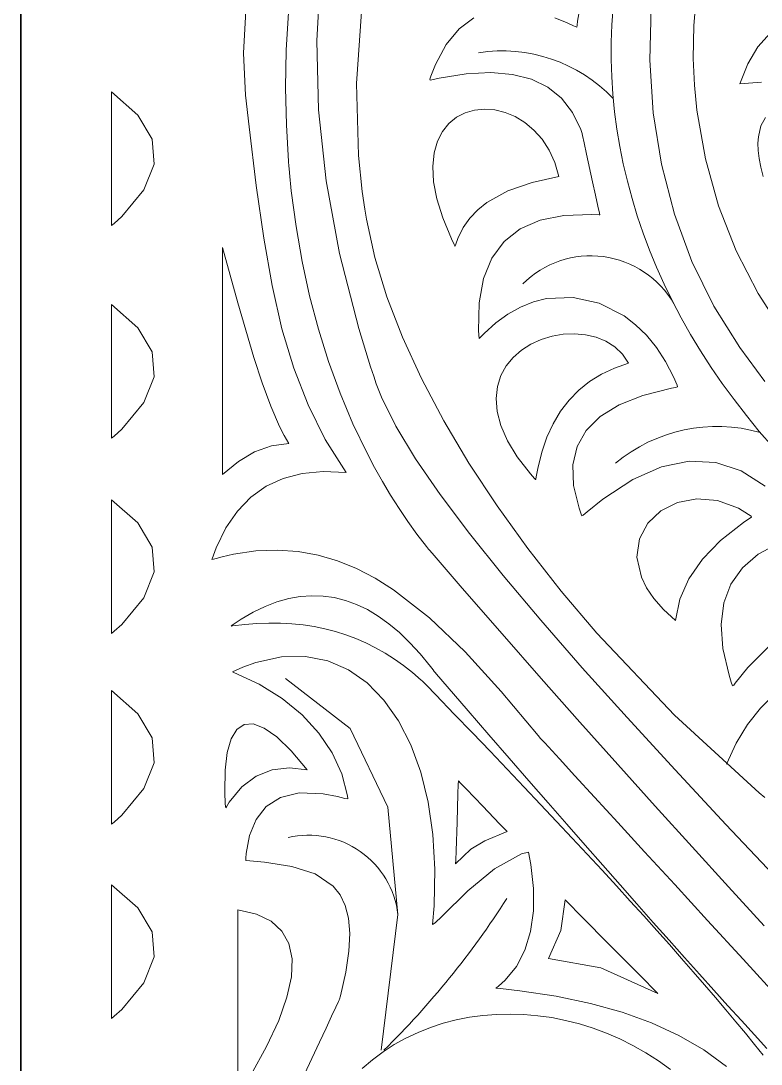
# Model space of a CAD drawing. Header units: inches. Extents: x 249 to 1192, y -18 to 440.
# Drawn here: x 613.9082 to 614.2518, y 261.2632 to 261.7477 of the extents above; entities that cross this region are included whole.
import ezdxf

# ---------------------------------------------------------------- set-up
doc = ezdxf.new("R2010")
doc.units = ezdxf.units.IN
doc.header["$MEASUREMENT"] = 0
doc.layers.add('KACA', color=141, linetype='Continuous', lineweight=30)
doc.layers.add('KOLOM', color=5, linetype='Continuous')

# ---------------------------------------------------------------- blocks, each defined once
blk = doc.blocks.new('GORGA')
blk.add_lwpolyline([(366.59218, 151.19092), (367.59218, 151.19092), (367.59218, 149.19092), (366.59218, 149.19092)], close=True)
blk.add_lwpolyline([(366.59218, 151.19092), (367.59218, 151.19092), (367.59218, 149.19092), (366.59218, 149.19092)], close=True)
at = {"lineweight": 9}
for points in [[(367.24439, 150.79504), (367.25014, 150.78864), (367.25484, 150.7808), (367.25847, 150.77152), (367.24847, 150.77234)], [(367.33279, 150.80673), (367.33377, 150.8006), (367.33406, 150.79875), (367.3342, 150.7979), (367.3342, 150.79786), (367.33562, 150.79853), (367.33861, 150.79988), (367.34439, 150.8022)], [(367.3819, 150.80217), (367.38883, 150.79701), (367.39478, 150.78979), (367.39975, 150.7805), (367.40187, 150.77508), (367.40237, 150.77365), (367.40224, 150.77323), (367.40139, 150.77343), (367.39805, 150.77415), (367.38546, 150.77616), (367.37412, 150.77675), (367.36403, 150.7759), (367.35519, 150.77363), (367.3476, 150.76992), (367.34127, 150.76479), (367.33618, 150.75823), (367.33235, 150.75024), (367.33173, 150.74847), (367.3317, 150.74833), (367.33153, 150.74753), (367.33079, 150.74413), (367.32966, 150.73891), (367.32685, 150.72601), (367.3255, 150.71977), (367.32438, 150.71466), (367.32368, 150.7114), (367.32352, 150.71069), (367.32374, 150.71062), (367.32724, 150.7108), (367.34012, 150.71037), (367.35119, 150.70814), (367.36045, 150.7041), (367.36791, 150.69825), (367.37357, 150.69059), (367.37742, 150.68113), (367.37947, 150.66986), (367.37972, 150.65678), (367.3795, 150.65322), (367.3771, 150.65559), (367.37177, 150.66054), (367.36617, 150.66462), (367.36033, 150.66785), (367.35433, 150.67023), (367.34822, 150.67176), (367.33586, 150.67235), (367.32372, 150.66966), (367.31223, 150.66377), (367.30687, 150.65964), (367.30183, 150.65473), (367.29718, 150.64906), (367.29297, 150.64262), (367.28925, 150.63543), (367.2876, 150.63156), (367.28747, 150.63073), (367.28839, 150.63056), (367.29022, 150.63021), (367.30351, 150.62684), (367.31455, 150.62244), (367.32331, 150.61701), (367.3298, 150.61056), (367.33403, 150.60307), (367.33599, 150.59455), (367.33568, 150.585), (367.3331, 150.57442), (367.3321, 150.57162), (367.33183, 150.57091), (367.33113, 150.57121), (367.32932, 150.57279), (367.32215, 150.57861), (367.30823, 150.58779), (367.29485, 150.5937), (367.282, 150.59634), (367.2697, 150.5957), (367.25793, 150.59179), (367.24671, 150.58461)], [(367.24043, 150.55812), (367.24991, 150.55302), (367.25733, 150.54671), (367.26269, 150.53918), (367.26598, 150.53044), (367.26722, 150.52048), (367.26639, 150.50932), (367.2635, 150.49694), (367.26246, 150.49365), (367.26188, 150.49198), (367.26134, 150.49223), (367.26062, 150.49319), (367.25479, 150.50045), (367.24254, 150.51262)], [(367.48783, 150.80537), (367.4889, 150.78574), (367.48793, 150.7662), (367.48627, 150.75148), (367.48297, 150.72431), (367.47948, 150.69986), (367.47557, 150.67779), (367.47099, 150.65776), (367.46551, 150.63941), (367.45889, 150.62239), (367.45089, 150.60637), (367.44128, 150.59099), (367.45187, 150.59147), (367.46159, 150.59057), (367.47043, 150.58828), (367.47839, 150.5846), (367.48548, 150.57954), (367.49169, 150.57309), (367.49702, 150.56526), (367.50147, 150.55605), (367.50337, 150.55092), (367.50348, 150.55059), (367.50285, 150.55075), (367.50149, 150.55113), (367.49879, 150.55184), (367.49347, 150.55303), (367.48314, 150.55456), (367.47318, 150.55497), (367.46356, 150.55432), (367.45424, 150.55264), (367.44519, 150.54999), (367.43635, 150.5464), (367.42771, 150.54192), (367.41921, 150.53659), (367.40251, 150.52359), (367.38596, 150.50773), (367.36924, 150.48938), (367.35206, 150.46889), (367.35096, 150.46755), (367.35082, 150.46739), (367.35024, 150.46675), (367.34907, 150.46548), (367.34734, 150.46358), (367.34223, 150.45801), (367.33507, 150.4502), (367.32599, 150.4403), (367.31515, 150.42848), (367.30268, 150.41487), (367.28873, 150.39965), (367.27343, 150.38297), (367.25695, 150.36499), (367.23941, 150.34586)], [(367.24439, 150.79504), (367.25014, 150.78864), (367.25484, 150.7808), (367.25847, 150.77152), (367.24847, 150.77234)], [(367.33279, 150.80673), (367.33377, 150.8006), (367.33406, 150.79875), (367.3342, 150.7979), (367.3342, 150.79786), (367.33562, 150.79853), (367.33861, 150.79988), (367.34439, 150.8022)], [(367.3819, 150.80217), (367.38883, 150.79701), (367.39478, 150.78979), (367.39975, 150.7805), (367.40187, 150.77508), (367.40237, 150.77365), (367.40224, 150.77323), (367.40139, 150.77343), (367.39805, 150.77415), (367.38546, 150.77616), (367.37412, 150.77675), (367.36403, 150.7759), (367.35519, 150.77363), (367.3476, 150.76992), (367.34127, 150.76479), (367.33618, 150.75823), (367.33235, 150.75024), (367.33173, 150.74847), (367.3317, 150.74833), (367.33153, 150.74753), (367.33079, 150.74413), (367.32966, 150.73891), (367.32685, 150.72601), (367.3255, 150.71977), (367.32438, 150.71466), (367.32368, 150.7114), (367.32352, 150.71069), (367.32374, 150.71062), (367.32724, 150.7108), (367.34012, 150.71037), (367.35119, 150.70814), (367.36045, 150.7041), (367.36791, 150.69825), (367.37357, 150.69059), (367.37742, 150.68113), (367.37947, 150.66986), (367.37972, 150.65678), (367.3795, 150.65322), (367.3771, 150.65559), (367.37177, 150.66054), (367.36617, 150.66462), (367.36033, 150.66785), (367.35433, 150.67023), (367.34822, 150.67176), (367.33586, 150.67235), (367.32372, 150.66966), (367.31223, 150.66377), (367.30687, 150.65964), (367.30183, 150.65473), (367.29718, 150.64906), (367.29297, 150.64262), (367.28925, 150.63543), (367.2876, 150.63156), (367.28747, 150.63073), (367.28839, 150.63056), (367.29022, 150.63021), (367.30351, 150.62684), (367.31455, 150.62244), (367.32331, 150.61701), (367.3298, 150.61056), (367.33403, 150.60307), (367.33599, 150.59455), (367.33568, 150.585), (367.3331, 150.57442), (367.3321, 150.57162), (367.33183, 150.57091), (367.33113, 150.57121), (367.32932, 150.57279), (367.32215, 150.57861), (367.30823, 150.58779), (367.29485, 150.5937), (367.282, 150.59634), (367.2697, 150.5957), (367.25793, 150.59179), (367.24671, 150.58461)], [(367.24043, 150.55812), (367.24991, 150.55302), (367.25733, 150.54671), (367.26269, 150.53918), (367.26598, 150.53044), (367.26722, 150.52048), (367.26639, 150.50932), (367.2635, 150.49694), (367.26246, 150.49365), (367.26188, 150.49198), (367.26134, 150.49223), (367.26062, 150.49319), (367.25479, 150.50045), (367.24254, 150.51262)], [(367.48783, 150.80537), (367.4889, 150.78574), (367.48793, 150.7662), (367.48627, 150.75148), (367.48297, 150.72431), (367.47948, 150.69986), (367.47557, 150.67779), (367.47099, 150.65776), (367.46551, 150.63941), (367.45889, 150.62239), (367.45089, 150.60637), (367.44128, 150.59099), (367.45187, 150.59147), (367.46159, 150.59057), (367.47043, 150.58828), (367.47839, 150.5846), (367.48548, 150.57954), (367.49169, 150.57309), (367.49702, 150.56526), (367.50147, 150.55605), (367.50337, 150.55092), (367.50348, 150.55059), (367.50285, 150.55075), (367.50149, 150.55113), (367.49879, 150.55184), (367.49347, 150.55303), (367.48314, 150.55456), (367.47318, 150.55497), (367.46356, 150.55432), (367.45424, 150.55264), (367.44519, 150.54999), (367.43635, 150.5464), (367.42771, 150.54192), (367.41921, 150.53659), (367.40251, 150.52359), (367.38596, 150.50773), (367.36924, 150.48938), (367.35206, 150.46889), (367.35096, 150.46755), (367.35082, 150.46739), (367.35024, 150.46675), (367.34907, 150.46548), (367.34734, 150.46358), (367.34223, 150.45801), (367.33507, 150.4502), (367.32599, 150.4403), (367.31515, 150.42848), (367.30268, 150.41487), (367.28873, 150.39965), (367.27343, 150.38297), (367.25695, 150.36499), (367.23941, 150.34586)], [(367.24322, 150.6029), (367.24948, 150.61013), (367.25547, 150.61745), (367.26119, 150.62484), (367.26663, 150.63231), (367.2718, 150.63985), (367.2767, 150.64746), (367.28133, 150.65513), (367.28568, 150.66286), (367.28976, 150.67065), (367.29357, 150.67848), (367.29711, 150.68636), (367.30037, 150.69428), (367.30336, 150.70223), (367.30607, 150.71022), (367.30851, 150.71824), (367.31068, 150.72627), (367.31257, 150.73433), (367.31419, 150.7424), (367.31554, 150.75048), (367.31661, 150.75857), (367.3174, 150.76666), (367.31792, 150.77475), (367.31817, 150.78283), (367.31814, 150.79089), (367.31784, 150.79894), (367.31726, 150.80697)], [(367.24322, 150.6029), (367.24948, 150.61013), (367.25547, 150.61745), (367.26119, 150.62484), (367.26663, 150.63231), (367.2718, 150.63985), (367.2767, 150.64746), (367.28133, 150.65513), (367.28568, 150.66286), (367.28976, 150.67065), (367.29357, 150.67848), (367.29711, 150.68636), (367.30037, 150.69428), (367.30336, 150.70223), (367.30607, 150.71022), (367.30851, 150.71824), (367.31068, 150.72627), (367.31257, 150.73433), (367.31419, 150.7424), (367.31554, 150.75048), (367.31661, 150.75857), (367.3174, 150.76666), (367.31792, 150.77475), (367.31817, 150.78283), (367.31814, 150.79089), (367.31784, 150.79894), (367.31726, 150.80697)], [(367.26474, 150.31522), (367.27526, 150.32285), (367.28682, 150.32956), (367.29943, 150.33538), (367.3131, 150.34034), (367.32784, 150.34447), (367.34369, 150.34779), (367.36063, 150.35034), (367.36953, 150.35134), (367.37168, 150.35156), (367.37127, 150.35186), (367.37046, 150.35248), (367.36741, 150.35517), (367.36222, 150.36155), (367.35829, 150.36914), (367.35562, 150.3778), (367.35424, 150.38741), (367.35419, 150.39782), (367.35547, 150.40889), (367.35663, 150.41463), (367.35976, 150.41387), (367.37239, 150.40691), (367.38469, 150.39669), (367.39681, 150.38485), (367.39983, 150.38183), (367.40116, 150.38106), (367.40042, 150.38982), (367.4, 150.40677), (367.40092, 150.42285), (367.40314, 150.43791), (367.40659, 150.45183), (367.41121, 150.46447), (367.41694, 150.47568), (367.42372, 150.48533), (367.43149, 150.49329), (367.44019, 150.49941), (367.44976, 150.50357), (367.46013, 150.50561), (367.47125, 150.50541), (367.48306, 150.50283), (367.4892, 150.5006), (367.49233, 150.49925), (367.49391, 150.49851), (367.49336, 150.49816), (367.48155, 150.49271), (367.47095, 150.48611), (367.46168, 150.47849), (367.45389, 150.47001), (367.44769, 150.4608), (367.44322, 150.45102), (367.4406, 150.44081), (367.44041, 150.43951), (367.44176, 150.43961), (367.44529, 150.44055), (367.45183, 150.44184), (367.46297, 150.44227), (367.47172, 150.44015), (367.47831, 150.43588), (367.48299, 150.42985), (367.48601, 150.42245), (367.48761, 150.41408), (367.48781, 150.41188), (367.48776, 150.41083), (367.48598, 150.41067), (367.47908, 150.40998), (367.46639, 150.40804), (367.45558, 150.40465), (367.44718, 150.39892), (367.44404, 150.39491), (367.44168, 150.38999), (367.44017, 150.38405), (367.43958, 150.37698), (367.43996, 150.36868), (367.44139, 150.35903), (367.44391, 150.34792), (367.44431, 150.34643), (367.44441, 150.34605), (367.44446, 150.34594), (367.44475, 150.34533), (367.44597, 150.34272), (367.44794, 150.33851), (367.45053, 150.333), (367.45358, 150.32649), (367.46769, 150.29638)], [(367.24018, 150.40133), (367.26495, 150.42758), (367.28855, 150.45288), (367.31083, 150.47716), (367.33166, 150.50036), (367.35089, 150.52238), (367.36838, 150.54317), (367.38399, 150.56265), (367.39759, 150.58075), (367.40902, 150.59739), (367.41815, 150.61249), (367.42484, 150.626), (367.42723, 150.63213), (367.42842, 150.63569), (367.4299, 150.64016), (367.43539, 150.65788), (367.4443, 150.69265), (367.4505, 150.72649), (367.454, 150.75942), (367.45485, 150.79142), (367.45307, 150.82251)], [(367.24687, 150.63328), (367.25847, 150.64907), (367.27062, 150.66827), (367.28071, 150.68896), (367.28881, 150.71104), (367.29483, 150.7342), (367.2987, 150.75811), (367.30033, 150.78247), (367.29964, 150.80697)], [(367.27853, 150.81327), (367.27986, 150.79855), (367.28009, 150.78331), (367.27951, 150.77089), (367.27839, 150.75926), (367.27449, 150.73662), (367.26842, 150.71484), (367.26026, 150.69398), (367.25004, 150.67413), (367.23784, 150.65535)], [(367.43413, 150.80502), (367.43647, 150.77161), (367.43551, 150.7382), (367.43375, 150.72158), (367.43255, 150.7133), (367.43179, 150.7086), (367.42791, 150.69091), (367.4223, 150.67262), (367.41505, 150.65381), (367.40623, 150.6346), (367.39593, 150.61508), (367.38422, 150.59535), (367.37118, 150.57552), (367.3569, 150.55568), (367.34145, 150.53593), (367.32491, 150.51639), (367.28889, 150.47829), (367.24949, 150.4422), (367.24693, 150.44002)], [(367.24223, 150.4882), (367.24896, 150.4816), (367.25498, 150.47396), (367.26026, 150.46527), (367.26475, 150.45556)], [(367.26474, 150.31522), (367.27526, 150.32285), (367.28682, 150.32956), (367.29943, 150.33538), (367.3131, 150.34034), (367.32784, 150.34447), (367.34369, 150.34779), (367.36063, 150.35034), (367.36953, 150.35134), (367.37168, 150.35156), (367.37127, 150.35186), (367.37046, 150.35248), (367.36741, 150.35517), (367.36222, 150.36155), (367.35829, 150.36914), (367.35562, 150.3778), (367.35424, 150.38741), (367.35419, 150.39782), (367.35547, 150.40889), (367.35663, 150.41463), (367.35976, 150.41387), (367.37239, 150.40691), (367.38469, 150.39669), (367.39681, 150.38485), (367.39983, 150.38183), (367.40116, 150.38106), (367.40042, 150.38982), (367.4, 150.40677), (367.40092, 150.42285), (367.40314, 150.43791), (367.40659, 150.45183), (367.41121, 150.46447), (367.41694, 150.47568), (367.42372, 150.48533), (367.43149, 150.49329), (367.44019, 150.49941), (367.44976, 150.50357), (367.46013, 150.50561), (367.47125, 150.50541), (367.48306, 150.50283), (367.4892, 150.5006), (367.49233, 150.49925), (367.49391, 150.49851), (367.49336, 150.49816), (367.48155, 150.49271), (367.47095, 150.48611), (367.46168, 150.47849), (367.45389, 150.47001), (367.44769, 150.4608), (367.44322, 150.45102), (367.4406, 150.44081), (367.44041, 150.43951), (367.44176, 150.43961), (367.44529, 150.44055), (367.45183, 150.44184), (367.46297, 150.44227), (367.47172, 150.44015), (367.47831, 150.43588), (367.48299, 150.42985), (367.48601, 150.42245), (367.48761, 150.41408), (367.48781, 150.41188), (367.48776, 150.41083), (367.48598, 150.41067), (367.47908, 150.40998), (367.46639, 150.40804), (367.45558, 150.40465), (367.44718, 150.39892), (367.44404, 150.39491), (367.44168, 150.38999), (367.44017, 150.38405), (367.43958, 150.37698), (367.43996, 150.36868), (367.44139, 150.35903), (367.44391, 150.34792), (367.44431, 150.34643), (367.44441, 150.34605), (367.44446, 150.34594), (367.44475, 150.34533), (367.44597, 150.34272), (367.44794, 150.33851), (367.45053, 150.333), (367.45358, 150.32649), (367.46769, 150.29638)], [(367.24018, 150.40133), (367.26495, 150.42758), (367.28855, 150.45288), (367.31083, 150.47716), (367.33166, 150.50036), (367.35089, 150.52238), (367.36838, 150.54317), (367.38399, 150.56265), (367.39759, 150.58075), (367.40902, 150.59739), (367.41815, 150.61249), (367.42484, 150.626), (367.42723, 150.63213), (367.42842, 150.63569), (367.4299, 150.64016), (367.43539, 150.65788), (367.4443, 150.69265), (367.4505, 150.72649), (367.454, 150.75942), (367.45485, 150.79142), (367.45307, 150.82251)], [(367.24687, 150.63328), (367.25847, 150.64907), (367.27062, 150.66827), (367.28071, 150.68896), (367.28881, 150.71104), (367.29483, 150.7342), (367.2987, 150.75811), (367.30033, 150.78247), (367.29964, 150.80697)], [(367.27853, 150.81327), (367.27986, 150.79855), (367.28009, 150.78331), (367.27951, 150.77089), (367.27839, 150.75926), (367.27449, 150.73662), (367.26842, 150.71484), (367.26026, 150.69398), (367.25004, 150.67413), (367.23784, 150.65535)], [(367.43413, 150.80502), (367.43647, 150.77161), (367.43551, 150.7382), (367.43375, 150.72158), (367.43255, 150.7133), (367.43179, 150.7086), (367.42791, 150.69091), (367.4223, 150.67262), (367.41505, 150.65381), (367.40623, 150.6346), (367.39593, 150.61508), (367.38422, 150.59535), (367.37118, 150.57552), (367.3569, 150.55568), (367.34145, 150.53593), (367.32491, 150.51639), (367.28889, 150.47829), (367.24949, 150.4422), (367.24693, 150.44002)], [(367.24223, 150.4882), (367.24896, 150.4816), (367.25498, 150.47396), (367.26026, 150.46527), (367.26475, 150.45556)], [(367.43378, 150.31419), (367.42903, 150.31827), (367.42405, 150.32198), (367.41885, 150.32534), (367.41345, 150.32834), (367.40786, 150.33099), (367.4021, 150.33327), (367.3962, 150.3352), (367.39017, 150.33678), (367.38402, 150.33799), (367.37778, 150.33885), (367.37147, 150.33936), (367.36509, 150.33951), (367.35868, 150.3393), (367.35224, 150.33874), (367.3458, 150.33783), (367.33938, 150.33656), (367.33298, 150.33494), (367.32664, 150.33296), (367.32036, 150.33064), (367.31417, 150.32795), (367.30808, 150.32492), (367.30212, 150.32153), (367.29629, 150.31779), (367.29062, 150.3137)], [(367.24722, 150.38051), (367.2638, 150.3986), (367.28065, 150.41709), (367.29776, 150.43601), (367.31513, 150.45535), (367.33277, 150.47513), (367.35068, 150.49538), (367.36886, 150.51609), (367.38731, 150.53729), (367.39664, 150.54807), (367.40133, 150.55351), (367.40251, 150.55488), (367.4031, 150.55556), (367.40336, 150.55586), (367.40343, 150.55595), (367.40398, 150.55666), (367.40835, 150.56238), (367.41257, 150.56827), (367.41665, 150.57432), (367.42059, 150.58052), (367.42437, 150.58686), (367.42802, 150.59335), (367.43151, 150.59999), (367.43806, 150.61366), (367.444, 150.62784), (367.44934, 150.64249), (367.45406, 150.6576), (367.45816, 150.67311), (367.46164, 150.689), (367.46447, 150.70524), (367.46667, 150.72179), (367.46752, 150.73017), (367.4677, 150.73223), (367.46779, 150.73328), (367.46796, 150.73539), (367.46897, 150.75242), (367.46932, 150.76966), (367.469, 150.78709), (367.468, 150.80467)], [(367.43378, 150.31419), (367.42903, 150.31827), (367.42405, 150.32198), (367.41885, 150.32534), (367.41345, 150.32834), (367.40786, 150.33099), (367.4021, 150.33327), (367.3962, 150.3352), (367.39017, 150.33678), (367.38402, 150.33799), (367.37778, 150.33885), (367.37147, 150.33936), (367.36509, 150.33951), (367.35868, 150.3393), (367.35224, 150.33874), (367.3458, 150.33783), (367.33938, 150.33656), (367.33298, 150.33494), (367.32664, 150.33296), (367.32036, 150.33064), (367.31417, 150.32795), (367.30808, 150.32492), (367.30212, 150.32153), (367.29629, 150.31779), (367.29062, 150.3137)], [(367.24722, 150.38051), (367.2638, 150.3986), (367.28065, 150.41709), (367.29776, 150.43601), (367.31513, 150.45535), (367.33277, 150.47513), (367.35068, 150.49538), (367.36886, 150.51609), (367.38731, 150.53729), (367.39664, 150.54807), (367.40133, 150.55351), (367.40251, 150.55488), (367.4031, 150.55556), (367.40336, 150.55586), (367.40343, 150.55595), (367.40398, 150.55666), (367.40835, 150.56238), (367.41257, 150.56827), (367.41665, 150.57432), (367.42059, 150.58052), (367.42437, 150.58686), (367.42802, 150.59335), (367.43151, 150.59999), (367.43806, 150.61366), (367.444, 150.62784), (367.44934, 150.64249), (367.45406, 150.6576), (367.45816, 150.67311), (367.46164, 150.689), (367.46447, 150.70524), (367.46667, 150.72179), (367.46752, 150.73017), (367.4677, 150.73223), (367.46779, 150.73328), (367.46796, 150.73539), (367.46897, 150.75242), (367.46932, 150.76966), (367.469, 150.78709), (367.468, 150.80467)], [(367.24653, 150.75583), (367.2487, 150.75203), (367.24988, 150.74693), (367.25007, 150.7439), (367.24995, 150.74053), (367.24953, 150.73685), (367.24877, 150.73283), (367.24766, 150.72849)], [(367.24653, 150.75583), (367.2487, 150.75203), (367.24988, 150.74693), (367.25007, 150.7439), (367.24995, 150.74053), (367.24953, 150.73685), (367.24877, 150.73283), (367.24766, 150.72849)], [(367.2477, 150.32034), (367.25171, 150.32536), (367.25592, 150.33055), (367.26035, 150.33593), (367.26498, 150.34147), (367.26981, 150.34718), (367.27485, 150.35307), (367.2801, 150.35913), (367.28555, 150.36536), (367.2912, 150.37176), (367.29705, 150.37833), (367.30311, 150.38507), (367.30936, 150.39197), (367.31581, 150.39904), (367.32246, 150.40628), (367.3293, 150.41369), (367.33634, 150.42126), (367.34358, 150.42899), (367.35101, 150.43689), (367.35863, 150.44495), (367.36644, 150.45318), (367.37444, 150.46156), (367.38263, 150.47011), (367.39102, 150.47882), (367.39958, 150.48768), (367.40394, 150.49218), (367.40503, 150.49331), (367.40558, 150.49387), (367.40583, 150.49412), (367.40589, 150.49418), (367.40639, 150.49463), (367.41042, 150.49812), (367.41456, 150.50135), (367.41879, 150.50434), (367.42312, 150.50709), (367.42754, 150.50959), (367.43207, 150.51185), (367.43669, 150.51385), (367.4414, 150.51562), (367.44622, 150.51714), (367.45113, 150.51841), (367.45613, 150.51944), (367.46124, 150.52022), (367.46644, 150.52075), (367.47174, 150.52104), (367.47713, 150.52109), (367.48262, 150.52089), (367.48821, 150.52044), (367.4939, 150.51975), (367.49462, 150.51965), (367.49464, 150.51969), (367.49447, 150.51981), (367.49411, 150.52006), (367.4927, 150.52103), (367.4899, 150.52286), (367.48432, 150.5261), (367.47879, 150.52877), (367.47332, 150.53088), (367.46789, 150.53242), (367.46252, 150.53339), (367.4572, 150.5338), (367.45193, 150.53364), (367.44671, 150.53291), (367.44155, 150.53162), (367.43643, 150.52976), (367.43137, 150.52734), (367.42636, 150.52435), (367.4214, 150.52079), (367.41649, 150.51667), (367.41164, 150.51198), (367.40683, 150.50672), (367.40208, 150.5009), (367.4009, 150.49936), (367.40031, 150.49857), (367.39997, 150.49813), (367.39934, 150.4974), (367.39435, 150.49162), (367.38454, 150.48027), (367.37495, 150.4692), (367.36559, 150.45841), (367.35644, 150.44789), (367.34752, 150.43765), (367.33882, 150.42769), (367.33034, 150.41801), (367.32209, 150.4086), (367.31406, 150.39947), (367.30624, 150.39062), (367.29865, 150.38204), (367.29129, 150.37375), (367.28414, 150.36573), (367.27722, 150.35799), (367.27052, 150.35052), (367.26404, 150.34334), (367.25778, 150.33643), (367.25175, 150.32979), (367.24593, 150.32344)], [(367.2477, 150.32034), (367.25171, 150.32536), (367.25592, 150.33055), (367.26035, 150.33593), (367.26498, 150.34147), (367.26981, 150.34718), (367.27485, 150.35307), (367.2801, 150.35913), (367.28555, 150.36536), (367.2912, 150.37176), (367.29705, 150.37833), (367.30311, 150.38507), (367.30936, 150.39197), (367.31581, 150.39904), (367.32246, 150.40628), (367.3293, 150.41369), (367.33634, 150.42126), (367.34358, 150.42899), (367.35101, 150.43689), (367.35863, 150.44495), (367.36644, 150.45318), (367.37444, 150.46156), (367.38263, 150.47011), (367.39102, 150.47882), (367.39958, 150.48768), (367.40394, 150.49218), (367.40503, 150.49331), (367.40558, 150.49387), (367.40583, 150.49412), (367.40589, 150.49418), (367.40639, 150.49463), (367.41042, 150.49812), (367.41456, 150.50135), (367.41879, 150.50434), (367.42312, 150.50709), (367.42754, 150.50959), (367.43207, 150.51185), (367.43669, 150.51385), (367.4414, 150.51562), (367.44622, 150.51714), (367.45113, 150.51841), (367.45613, 150.51944), (367.46124, 150.52022), (367.46644, 150.52075), (367.47174, 150.52104), (367.47713, 150.52109), (367.48262, 150.52089), (367.48821, 150.52044), (367.4939, 150.51975), (367.49462, 150.51965), (367.49464, 150.51969), (367.49447, 150.51981), (367.49411, 150.52006), (367.4927, 150.52103), (367.4899, 150.52286), (367.48432, 150.5261), (367.47879, 150.52877), (367.47332, 150.53088), (367.46789, 150.53242), (367.46252, 150.53339), (367.4572, 150.5338), (367.45193, 150.53364), (367.44671, 150.53291), (367.44155, 150.53162), (367.43643, 150.52976), (367.43137, 150.52734), (367.42636, 150.52435), (367.4214, 150.52079), (367.41649, 150.51667), (367.41164, 150.51198), (367.40683, 150.50672), (367.40208, 150.5009), (367.4009, 150.49936), (367.40031, 150.49857), (367.39997, 150.49813), (367.39934, 150.4974), (367.39435, 150.49162), (367.38454, 150.48027), (367.37495, 150.4692), (367.36559, 150.45841), (367.35644, 150.44789), (367.34752, 150.43765), (367.33882, 150.42769), (367.33034, 150.41801), (367.32209, 150.4086), (367.31406, 150.39947), (367.30624, 150.39062), (367.29865, 150.38204), (367.29129, 150.37375), (367.28414, 150.36573), (367.27722, 150.35799), (367.27052, 150.35052), (367.26404, 150.34334), (367.25778, 150.33643), (367.25175, 150.32979), (367.24593, 150.32344)], [(367.46941, 150.49537), (367.43934, 150.47208), (367.42192, 150.43553), (367.41715, 150.38572), (367.42502, 150.32266)], [(367.46941, 150.49537), (367.43934, 150.47208), (367.42192, 150.43553), (367.41715, 150.38572), (367.42502, 150.32266)]]:
    blk.add_lwpolyline(points, dxfattribs=at)
for points in [[(367.37985, 150.78596, 0.245802), (367.31723, 150.76468)], [(367.37985, 150.78596, 0.245802), (367.31723, 150.76468)], [(367.35923, 150.67862, 0.493345), (367.28908, 150.66929)], [(367.35923, 150.67862, 0.493345), (367.28908, 150.66929)], [(367.31617, 150.59529, 0.248001), (367.24908, 150.60965)], [(367.31617, 150.59529, 0.248001), (367.24908, 150.60965)], [(367.46814, 150.42144, 0.447647), (367.41715, 150.38572)], [(367.46814, 150.42144, 0.447647), (367.41715, 150.38572)], [(367.3666, 150.39319, 0.056597), (367.42374, 150.32266)], [(367.3666, 150.39319, 0.056597), (367.42374, 150.32266)]]:
    blk.add_lwpolyline(points, format="xyb", dxfattribs=at)
for points in [[(367.55009, 150.76779), (367.53787, 150.75703), (367.53129, 150.74586), (367.53036, 150.73428), (367.53505, 150.72229), (367.54539, 150.70989), (367.54885, 150.70673), (367.55009, 150.70571), (367.55009, 150.70637), (367.55009, 150.71538), (367.55009, 150.74814), (367.55009, 150.76206), (367.55009, 150.76779)], [(367.55009, 150.76779), (367.53787, 150.75703), (367.53129, 150.74586), (367.53036, 150.73428), (367.53505, 150.72229), (367.54539, 150.70989), (367.54885, 150.70673), (367.55009, 150.70571), (367.55009, 150.70637), (367.55009, 150.71538), (367.55009, 150.74814), (367.55009, 150.76206), (367.55009, 150.76779)], [(367.34256, 150.72847), (367.34442, 150.73499), (367.34702, 150.74077), (367.35027, 150.7458), (367.35404, 150.75006), (367.35823, 150.75356), (367.36272, 150.75629), (367.36741, 150.75824), (367.37219, 150.75939), (367.37695, 150.75976), (367.38157, 150.75932), (367.38596, 150.75807), (367.38999, 150.75601), (367.39356, 150.75312), (367.39656, 150.7494), (367.39888, 150.74484), (367.4004, 150.73943), (367.40103, 150.73318), (367.40065, 150.72606), (367.39914, 150.71807), (367.39641, 150.70921), (367.39234, 150.69947), (367.39109, 150.6969), (367.39077, 150.69625), (367.39064, 150.69609), (367.39059, 150.69627), (367.39038, 150.69698), (367.38941, 150.69974), (367.38695, 150.70477), (367.38384, 150.7092), (367.38015, 150.71306), (367.37593, 150.71642), (367.36611, 150.72179), (367.35483, 150.72568), (367.34256, 150.72847)], [(367.34256, 150.72847), (367.34442, 150.73499), (367.34702, 150.74077), (367.35027, 150.7458), (367.35404, 150.75006), (367.35823, 150.75356), (367.36272, 150.75629), (367.36741, 150.75824), (367.37219, 150.75939), (367.37695, 150.75976), (367.38157, 150.75932), (367.38596, 150.75807), (367.38999, 150.75601), (367.39356, 150.75312), (367.39656, 150.7494), (367.39888, 150.74484), (367.4004, 150.73943), (367.40103, 150.73318), (367.40065, 150.72606), (367.39914, 150.71807), (367.39641, 150.70921), (367.39234, 150.69947), (367.39109, 150.6969), (367.39077, 150.69625), (367.39064, 150.69609), (367.39059, 150.69627), (367.39038, 150.69698), (367.38941, 150.69974), (367.38695, 150.70477), (367.38384, 150.7092), (367.38015, 150.71306), (367.37593, 150.71642), (367.36611, 150.72179), (367.35483, 150.72568), (367.34256, 150.72847)], [(367.49854, 150.69549), (367.49854, 150.69519), (367.49854, 150.69431), (367.49854, 150.69289), (367.49854, 150.69096), (367.49854, 150.68577), (367.49854, 150.67903), (367.49854, 150.67105), (367.49854, 150.66215), (367.49854, 150.64281), (367.49854, 150.62347), (367.49854, 150.61456), (367.49854, 150.60659), (367.49854, 150.59985), (367.49854, 150.59465), (367.49854, 150.59273), (367.49854, 150.59131), (367.49854, 150.59043), (367.49854, 150.59013), (367.49125, 150.59614), (367.48372, 150.60054), (367.47593, 150.60332), (367.46789, 150.60449), (367.47, 150.60818), (367.47209, 150.61232), (367.47619, 150.62179), (367.48018, 150.63259), (367.48407, 150.6444), (367.49151, 150.66981), (367.49854, 150.69549)], [(367.49854, 150.69549), (367.49854, 150.69519), (367.49854, 150.69431), (367.49854, 150.69289), (367.49854, 150.69096), (367.49854, 150.68577), (367.49854, 150.67903), (367.49854, 150.67105), (367.49854, 150.66215), (367.49854, 150.64281), (367.49854, 150.62347), (367.49854, 150.61456), (367.49854, 150.60659), (367.49854, 150.59985), (367.49854, 150.59465), (367.49854, 150.59273), (367.49854, 150.59131), (367.49854, 150.59043), (367.49854, 150.59013), (367.49125, 150.59614), (367.48372, 150.60054), (367.47593, 150.60332), (367.46789, 150.60449), (367.47, 150.60818), (367.47209, 150.61232), (367.47619, 150.62179), (367.48018, 150.63259), (367.48407, 150.6444), (367.49151, 150.66981), (367.49854, 150.69549)], [(367.55009, 150.66898), (367.53787, 150.65822), (367.53129, 150.64705), (367.53036, 150.63547), (367.53505, 150.62348), (367.54539, 150.61108), (367.54885, 150.60792), (367.55009, 150.6069), (367.55009, 150.60756), (367.55009, 150.61657), (367.55009, 150.64933), (367.55009, 150.66325), (367.55009, 150.66898)], [(367.55009, 150.66898), (367.53787, 150.65822), (367.53129, 150.64705), (367.53036, 150.63547), (367.53505, 150.62348), (367.54539, 150.61108), (367.54885, 150.60792), (367.55009, 150.6069), (367.55009, 150.60756), (367.55009, 150.61657), (367.55009, 150.64933), (367.55009, 150.66325), (367.55009, 150.66898)], [(367.31011, 150.64182), (367.31298, 150.64596), (367.31654, 150.64932), (367.32067, 150.65193), (367.32525, 150.6538), (367.33016, 150.65496), (367.33527, 150.65542), (367.34048, 150.6552), (367.34565, 150.65431), (367.35068, 150.65277), (367.35544, 150.65061), (367.3598, 150.64784), (367.36366, 150.64447), (367.36688, 150.64052), (367.36936, 150.63602), (367.37097, 150.63098), (367.37159, 150.62541), (367.3711, 150.61934), (367.36938, 150.61278), (367.36631, 150.60575), (367.36178, 150.59826), (367.35565, 150.59035), (367.35386, 150.5883), (367.35339, 150.58779), (367.35322, 150.5877), (367.35318, 150.58795), (367.35302, 150.58897), (367.35229, 150.59293), (367.35043, 150.60043), (367.34805, 150.60735), (367.34514, 150.61369), (367.34171, 150.61944), (367.33776, 150.62462), (367.33328, 150.62922), (367.32827, 150.63324), (367.32274, 150.63668), (367.31669, 150.63954), (367.31011, 150.64182)], [(367.31011, 150.64182), (367.31298, 150.64596), (367.31654, 150.64932), (367.32067, 150.65193), (367.32525, 150.6538), (367.33016, 150.65496), (367.33527, 150.65542), (367.34048, 150.6552), (367.34565, 150.65431), (367.35068, 150.65277), (367.35544, 150.65061), (367.3598, 150.64784), (367.36366, 150.64447), (367.36688, 150.64052), (367.36936, 150.63602), (367.37097, 150.63098), (367.37159, 150.62541), (367.3711, 150.61934), (367.36938, 150.61278), (367.36631, 150.60575), (367.36178, 150.59826), (367.35565, 150.59035), (367.35386, 150.5883), (367.35339, 150.58779), (367.35322, 150.5877), (367.35318, 150.58795), (367.35302, 150.58897), (367.35229, 150.59293), (367.35043, 150.60043), (367.34805, 150.60735), (367.34514, 150.61369), (367.34171, 150.61944), (367.33776, 150.62462), (367.33328, 150.62922), (367.32827, 150.63324), (367.32274, 150.63668), (367.31669, 150.63954), (367.31011, 150.64182)], [(367.28835, 150.52232), (367.29393, 150.52742), (367.29838, 150.53249), (367.30177, 150.5375), (367.30417, 150.54241), (367.30623, 150.55174), (367.30508, 150.56019), (367.30121, 150.56743), (367.29516, 150.57314), (367.28741, 150.57702), (367.27849, 150.57875), (367.26891, 150.578), (367.25918, 150.57448), (367.25441, 150.57157), (367.25324, 150.57072), (367.25311, 150.57026), (367.25388, 150.56976), (367.25686, 150.56774), (367.26743, 150.55944), (367.27587, 150.55074), (367.28217, 150.54166), (367.28633, 150.53219), (367.28835, 150.52232)], [(367.28835, 150.52232), (367.29393, 150.52742), (367.29838, 150.53249), (367.30177, 150.5375), (367.30417, 150.54241), (367.30623, 150.55174), (367.30508, 150.56019), (367.30121, 150.56743), (367.29516, 150.57314), (367.28741, 150.57702), (367.27849, 150.57875), (367.26891, 150.578), (367.25918, 150.57448), (367.25441, 150.57157), (367.25324, 150.57072), (367.25311, 150.57026), (367.25388, 150.56976), (367.25686, 150.56774), (367.26743, 150.55944), (367.27587, 150.55074), (367.28217, 150.54166), (367.28633, 150.53219), (367.28835, 150.52232)], [(367.55009, 150.57832), (367.53787, 150.56756), (367.53129, 150.55639), (367.53036, 150.54481), (367.53505, 150.53282), (367.54539, 150.52042), (367.54885, 150.51726), (367.55009, 150.51624), (367.55009, 150.5169), (367.55009, 150.52591), (367.55009, 150.55867), (367.55009, 150.57259), (367.55009, 150.57832)], [(367.55009, 150.57832), (367.53787, 150.56756), (367.53129, 150.55639), (367.53036, 150.54481), (367.53505, 150.53282), (367.54539, 150.52042), (367.54885, 150.51726), (367.55009, 150.51624), (367.55009, 150.5169), (367.55009, 150.52591), (367.55009, 150.55867), (367.55009, 150.57259), (367.55009, 150.57832)], [(367.55009, 150.48971), (367.53787, 150.47895), (367.53129, 150.46778), (367.53036, 150.4562), (367.53505, 150.44421), (367.54539, 150.43181), (367.54885, 150.42865), (367.55009, 150.42763), (367.55009, 150.42829), (367.55009, 150.4373), (367.55009, 150.47006), (367.55009, 150.48398), (367.55009, 150.48971)], [(367.55009, 150.48971), (367.53787, 150.47895), (367.53129, 150.46778), (367.53036, 150.4562), (367.53505, 150.44421), (367.54539, 150.43181), (367.54885, 150.42865), (367.55009, 150.42763), (367.55009, 150.42829), (367.55009, 150.4373), (367.55009, 150.47006), (367.55009, 150.48398), (367.55009, 150.48971)], [(367.45932, 150.45296), (367.46679, 150.46175), (367.47345, 150.46818), (367.4793, 150.47234), (367.48434, 150.47427), (367.48856, 150.47404), (367.49198, 150.47172), (367.49458, 150.46737), (367.49637, 150.46104), (367.49736, 150.45281), (367.49753, 150.44274), (367.49731, 150.43703), (367.49709, 150.43522), (367.49678, 150.43578), (367.4955, 150.43793), (367.4897, 150.44507), (367.48297, 150.45001), (367.47552, 150.45289), (367.46757, 150.45382), (367.45932, 150.45296)], [(367.45932, 150.45296), (367.46679, 150.46175), (367.47345, 150.46818), (367.4793, 150.47234), (367.48434, 150.47427), (367.48856, 150.47404), (367.49198, 150.47172), (367.49458, 150.46737), (367.49637, 150.46104), (367.49736, 150.45281), (367.49753, 150.44274), (367.49731, 150.43703), (367.49709, 150.43522), (367.49678, 150.43578), (367.4955, 150.43793), (367.4897, 150.44507), (367.48297, 150.45001), (367.47552, 150.45289), (367.46757, 150.45382), (367.45932, 150.45296)], [(367.3665, 150.42424), (367.37687, 150.41998), (367.38332, 150.41609), (367.39039, 150.40933), (367.39034, 150.41098), (367.39019, 150.41534), (367.38975, 150.42856), (367.38932, 150.44177), (367.38917, 150.44613), (367.38912, 150.44778), (367.38814, 150.44677), (367.38558, 150.4441), (367.37781, 150.43601), (367.37004, 150.42792), (367.36747, 150.42525), (367.3665, 150.42424)], [(367.3665, 150.42424), (367.37687, 150.41998), (367.38332, 150.41609), (367.39039, 150.40933), (367.39034, 150.41098), (367.39019, 150.41534), (367.38975, 150.42856), (367.38932, 150.44177), (367.38917, 150.44613), (367.38912, 150.44778), (367.38814, 150.44677), (367.38558, 150.4441), (367.37781, 150.43601), (367.37004, 150.42792), (367.36747, 150.42525), (367.3665, 150.42424)], [(367.55009, 150.39957), (367.53787, 150.38881), (367.53129, 150.37764), (367.53036, 150.36606), (367.53505, 150.35407), (367.54539, 150.34167), (367.54885, 150.33851), (367.55009, 150.3375), (367.55009, 150.33815), (367.55009, 150.34716), (367.55009, 150.37992), (367.55009, 150.39384), (367.55009, 150.39957)], [(367.55009, 150.39957), (367.53787, 150.38881), (367.53129, 150.37764), (367.53036, 150.36606), (367.53505, 150.35407), (367.54539, 150.34167), (367.54885, 150.33851), (367.55009, 150.3375), (367.55009, 150.33815), (367.55009, 150.34716), (367.55009, 150.37992), (367.55009, 150.39384), (367.55009, 150.39957)], [(367.33962, 150.39255), (367.34159, 150.37834), (367.34724, 150.36528), (367.32307, 150.36091), (367.2965, 150.349), (367.29835, 150.35087), (367.30324, 150.3558), (367.31806, 150.37078), (367.33288, 150.38575), (367.33777, 150.39068), (367.33962, 150.39255)], [(367.33962, 150.39255), (367.34159, 150.37834), (367.34724, 150.36528), (367.32307, 150.36091), (367.2965, 150.349), (367.29835, 150.35087), (367.30324, 150.3558), (367.31806, 150.37078), (367.33288, 150.38575), (367.33777, 150.39068), (367.33962, 150.39255)], [(367.49143, 150.38793), (367.48286, 150.38588), (367.47607, 150.38258), (367.47105, 150.37802), (367.4678, 150.37222), (367.46632, 150.36516), (367.46662, 150.35685), (367.46869, 150.34728), (367.47253, 150.33646), (367.47814, 150.3244), (367.48552, 150.31107), (367.48988, 150.30394), (367.49143, 150.3015), (367.49143, 150.30156), (367.49143, 150.30247), (367.49143, 150.30717), (367.49143, 150.315), (367.49143, 150.33665), (367.49143, 150.36058), (367.49143, 150.37126), (367.49143, 150.37995), (367.49143, 150.38579), (367.49143, 150.38793)], [(367.49143, 150.38793), (367.48286, 150.38588), (367.47607, 150.38258), (367.47105, 150.37802), (367.4678, 150.37222), (367.46632, 150.36516), (367.46662, 150.35685), (367.46869, 150.34728), (367.47253, 150.33646), (367.47814, 150.3244), (367.48552, 150.31107), (367.48988, 150.30394), (367.49143, 150.3015), (367.49143, 150.30156), (367.49143, 150.30247), (367.49143, 150.30717), (367.49143, 150.315), (367.49143, 150.33665), (367.49143, 150.36058), (367.49143, 150.37126), (367.49143, 150.37995), (367.49143, 150.38579), (367.49143, 150.38793)]]:
    blk.add_lwpolyline(points, close=True, dxfattribs=at)
blk = doc.blocks.new('tampak depan')
at = {"layer": 'KOLOM'}
blk.add_lwpolyline([(699.59818, 336.96691), (700.59818, 336.96691), (700.59818, 334.96691), (699.59818, 334.96691)], close=True, dxfattribs=at)
at = {"layer": 'KACA', "xscale": -1}
blk.add_blockref('GORGA', (1067.19036, 185.776), dxfattribs=at)

msp = doc.modelspace()

# ---------------------------------------------------------------- block references
at = {"layer": 'KOLOM'}
msp.add_blockref('tampak depan', (-85.68993, -74.82902), dxfattribs=at)

doc.saveas('drawing.dxf')
